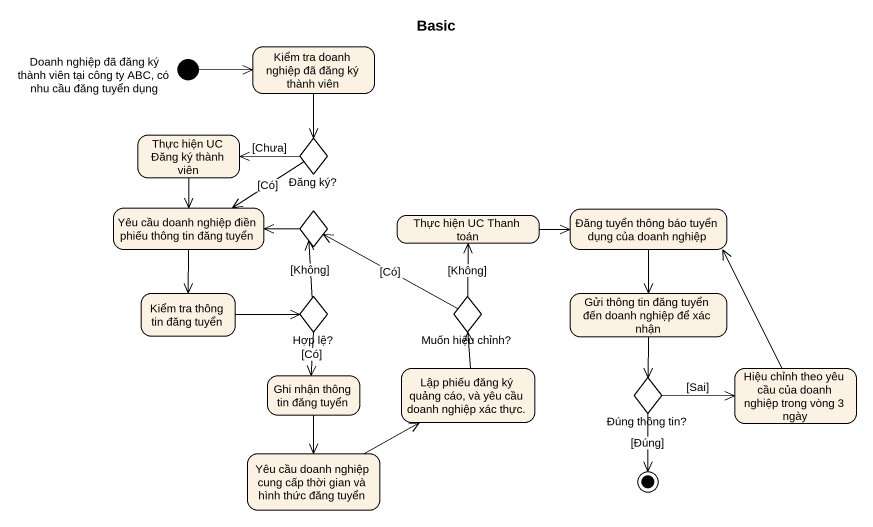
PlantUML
@startuml
title Basic
hide empty description
state "Kiểm tra doanh nghiệp đã đăng ký thành viên" as Kiểm_tra_doanh_nghiệp_đã
state "Doanh nghiệp đã đăng ký thành viên tại công ty ABC, có nhu cầu đăng tuyển dụng" as Doanh_nghiệp_đã_đăng_ký <<start>>
state "Thực hiện UC Đăng ký thành viên" as Thực_hiện_UC_Đăng_ký_thành
state "Đăng ký?" as Đăng_ký <<choice>>
state "Yêu cầu doanh nghiệp điền phiếu thông tin đăng tuyển" as Yêu_cầu_doanh_nghiệp_điền
state choice1 <<choice>>
state "Thực hiện UC Thanh toán" as Thực_hiện_UC_Thanh_toán
state "Đăng tuyển thông báo tuyển dụng của doanh nghiệp" as Đăng_tuyển_thông_báo_tuyển
state "Kiểm tra thông tin đăng tuyển" as Kiểm_tra_thông_tin_đăng
state "Hợp lệ?" as Hợp_lệ <<choice>>
state "Muốn hiệu chỉnh?" as Muốn_hiệu_chỉnh <<choice>>
state "Gửi thông tin đăng tuyển đến doanh nghiệp để xác nhận" as Gửi_thông_tin_đăng_tuyển
state "Ghi nhận thông tin đăng tuyển" as Ghi_nhận_thông_tin_đăng
state "Lập phiếu đăng ký quảng cáo, và yêu cầu doanh nghiệp xác thực." as Lập_phiếu_đăng_ký_quảng_cáo
state "Đúng thông tin?" as Đúng_thông_tin <<choice>>
state "Hiệu chỉnh theo yêu cầu của doanh nghiệp trong vòng 3 ngày" as Hiệu_chỉnh_theo_yêu_cầu_của
state "Yêu cầu doanh nghiệp cung cấp thời gian và hình thức đăng tuyển" as Yêu_cầu_doanh_nghiệp_cung
Kiểm_tra_doanh_nghiệp_đã --> Đăng_ký
Doanh_nghiệp_đã_đăng_ký -right-> Kiểm_tra_doanh_nghiệp_đã
Thực_hiện_UC_Đăng_ký_thành --> Yêu_cầu_doanh_nghiệp_điền
Đăng_ký -left-> Thực_hiện_UC_Đăng_ký_thành : [Chưa]
Đăng_ký -left-> Yêu_cầu_doanh_nghiệp_điền : [Có]
Yêu_cầu_doanh_nghiệp_điền --> Kiểm_tra_thông_tin_đăng
choice1 -left-> Yêu_cầu_doanh_nghiệp_điền
Thực_hiện_UC_Thanh_toán -right-> Đăng_tuyển_thông_báo_tuyển
Đăng_tuyển_thông_báo_tuyển --> Gửi_thông_tin_đăng_tuyển
Kiểm_tra_thông_tin_đăng -right-> Hợp_lệ
Hợp_lệ -up-> choice1 : [Không]
Hợp_lệ --> Ghi_nhận_thông_tin_đăng : [Có]
Muốn_hiệu_chỉnh -left-> choice1 : [Có]
Muốn_hiệu_chỉnh -up-> Thực_hiện_UC_Thanh_toán : [Không]
Gửi_thông_tin_đăng_tuyển --> Đúng_thông_tin
Ghi_nhận_thông_tin_đăng --> Yêu_cầu_doanh_nghiệp_cung
Lập_phiếu_đăng_ký_quảng_cáo -up-> Muốn_hiệu_chỉnh
Đúng_thông_tin -right-> Hiệu_chỉnh_theo_yêu_cầu_của : [Sai]
Hiệu_chỉnh_theo_yêu_cầu_của -up-> Đăng_tuyển_thông_báo_tuyển
Yêu_cầu_doanh_nghiệp_cung -right-> Lập_phiếu_đăng_ký_quảng_cáo
Đúng_thông_tin --> [*] : [Đúng]
@enduml
